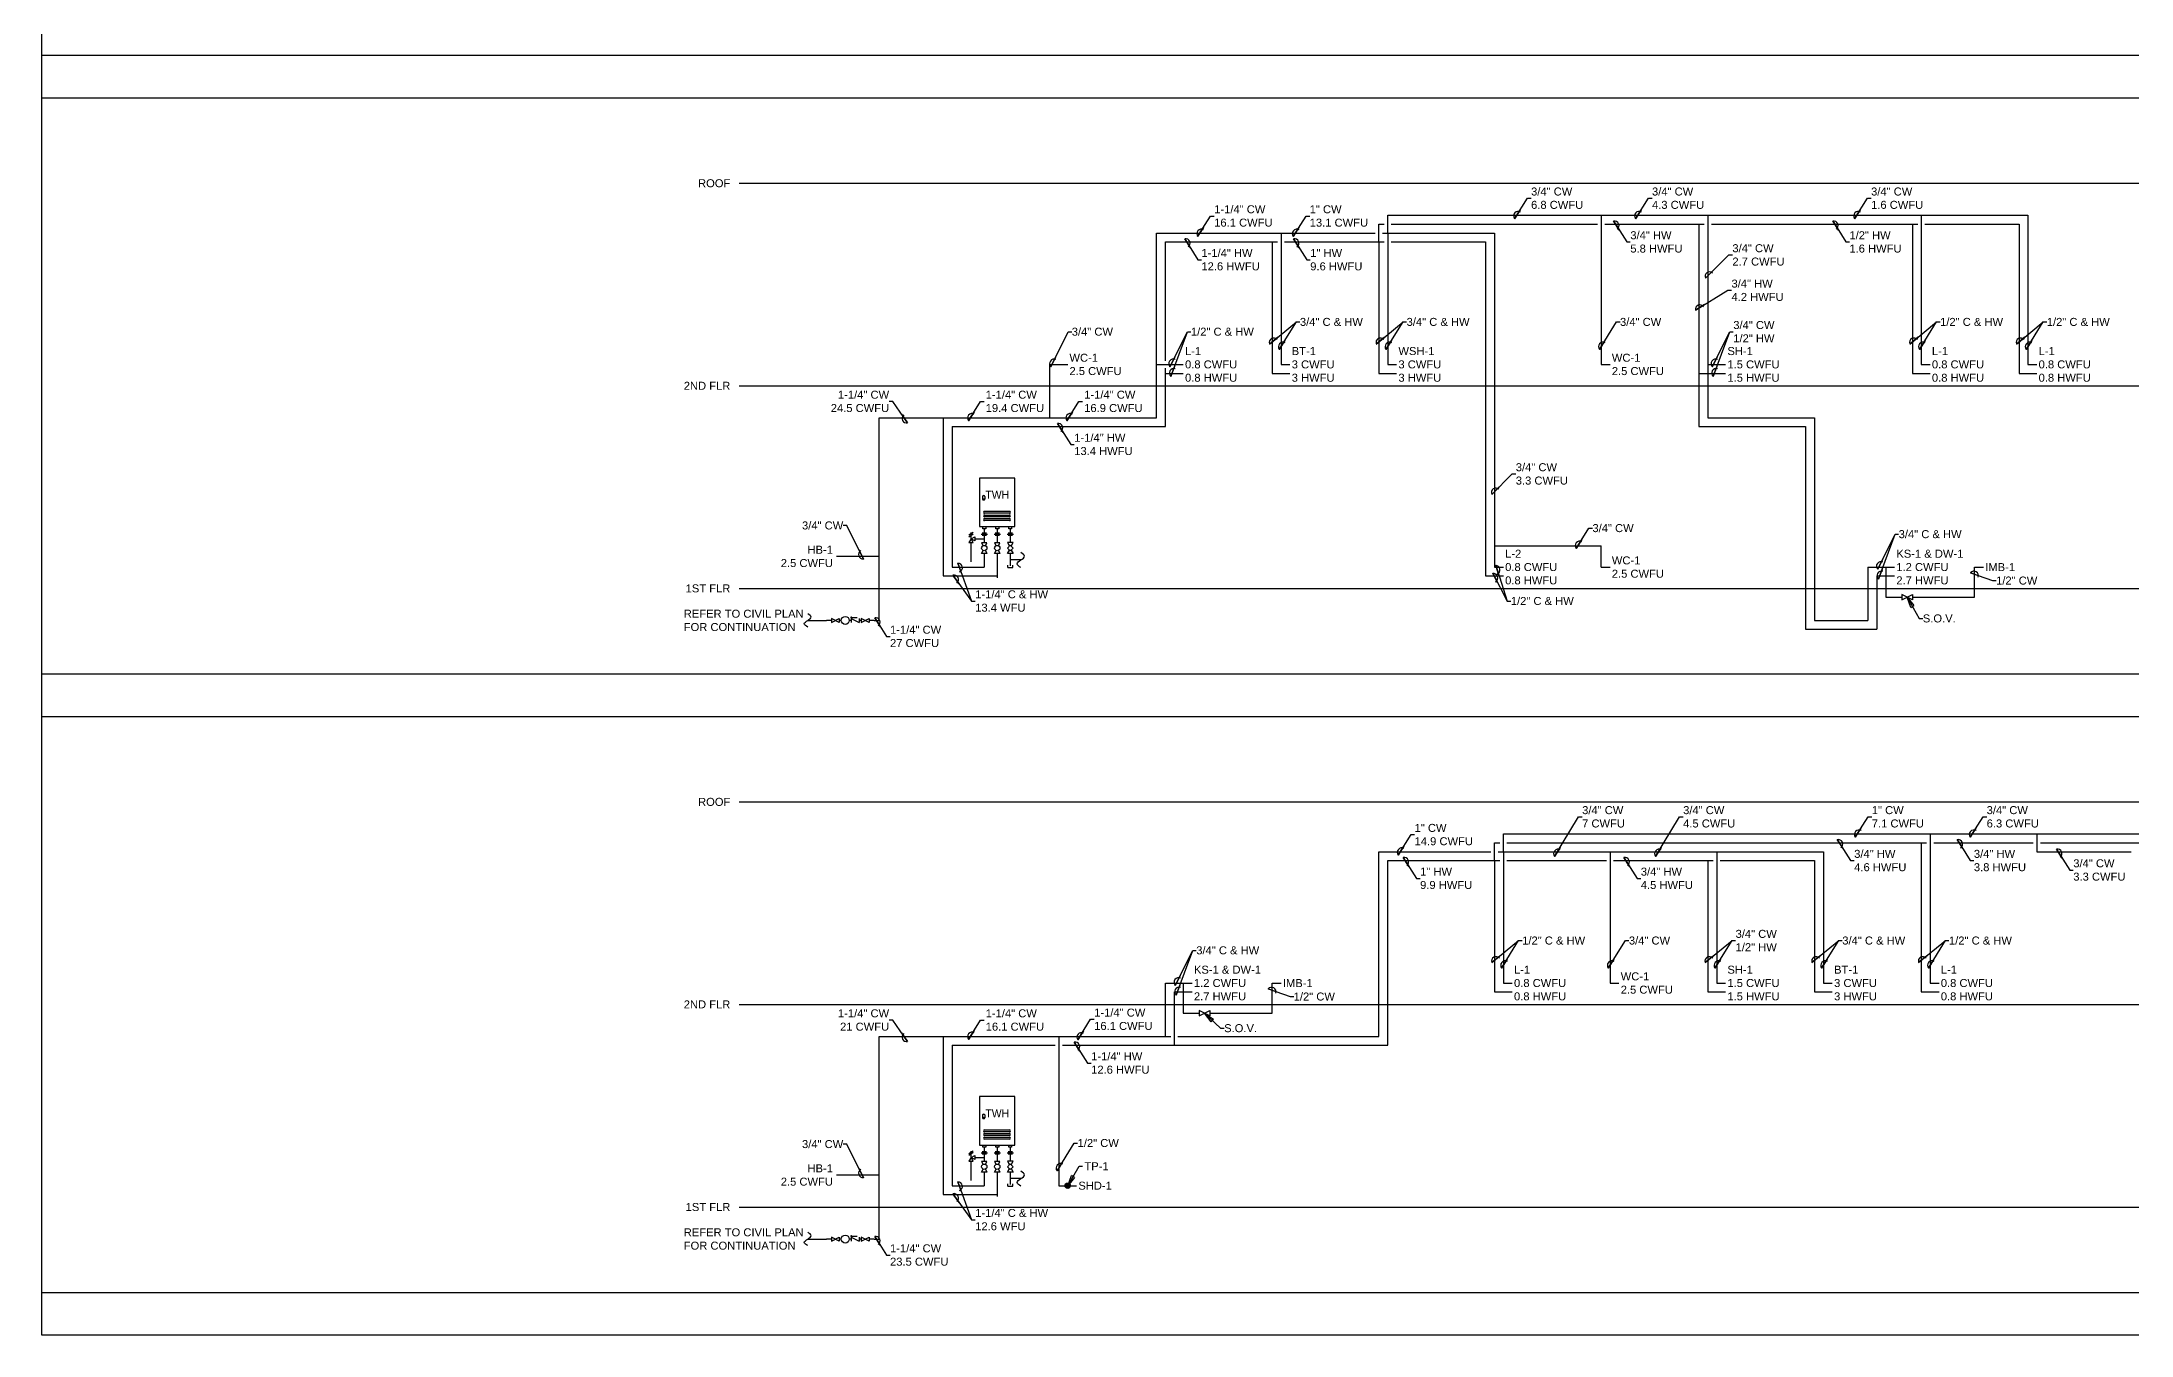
# Model space of a CAD drawing. Extents: x -1750 to 6031, y -1833 to 2182.
# Drawn here: x 2221 to 3396, y 251 to 979 of the extents above; entities that cross this region are included whole.
import ezdxf
from ezdxf.enums import TextEntityAlignment as Align

# ---------------------------------------------------------------- set-up
doc = ezdxf.new("R2010")
doc.units = 0
doc.header["$LTSCALE"] = 24
doc.header["$MEASUREMENT"] = 0
doc.layers.get('0').update_dxf_attribs({"color": 8})
for name, color, linetype in [('DIAGRAM_LEVEL', 1, 'Continuous'), ('GEC_BORDER', 2, 'Continuous'), ('PLUM-CW', 3, 'Cold_Water_Flow'), ('PLUM-DIM', 1, 'Continuous'), ('PLUM-DIM-CW-TEXT', 2, 'Continuous'), ('PLUM-EQUIP', 5, 'Continuous'), ('PLUM-GAS_LP', 151, 'Gas_LP'), ('PLUM-HW', 2, 'Hot_Water_Flow'), ('PLUM-TEXT', 2, 'Continuous'), ('PLUM-TP_RELIEF', 30, 'Temp_and_Press')]:
    doc.layers.add(name, color=color, linetype=linetype)
doc.layers.add('GEC_NO PLOT', color=7, linetype='Continuous', plot=False)
doc.styles.add('A2', font='arial.ttf', dxfattribs={"height": 4.5})
doc.styles.add('ARC-TEXT', font='arial.ttf', dxfattribs={"width": 1.00018, "height": 4.5})
doc.styles.get("Standard").update_dxf_attribs({"font": 'arial.ttf'})
doc.linetypes.add('Cold_Water_Flow', pattern='A,0.875,-0.125,0,-0.125,0.875,-0.125,["CW",Standard,S=0.1,R=0,X=-0.12585,Y=-0.05],-0.1,0.875,[1,GEC_FlowArrow.shx,S=0.0625,R=0,X=0,Y=0],0.5', length=3.6)
doc.linetypes.add('Gas_LP', pattern='A,3.2,-0.25,["G",Standard,S=0.1,R=0,X=-0.12585,Y=-0.05],-0.065', length=3.515)
doc.linetypes.add('Hot_Water_Flow', pattern='A,0.8125,-0.125,0,-0.125,0,-0.125,0.875,-0.125,["HW",Standard,S=0.1,R=0,X=-0.12585,Y=-0.05],-0.1,0.875,[1,GEC_FlowArrow.shx,S=0.0625,R=0,X=0,Y=0],0.5', length=3.6625)
doc.linetypes.add('Temp_and_Press', pattern='A,3,-0.25,["T&P",Standard,S=0.1,R=0,X=-0.125,Y=-0.05],-0.2665', length=3.5165)
doc.dimstyles.new('Standard1', dxfattribs={"dimscale": 24, "dimtxt": 4.5, "dimasz": 0.25, "dimexe": 0.18, "dimexo": 0.0625, "dimgap": 2, "dimtad": 0, "dimtih": 1, "dimtoh": 1, "dimdec": 8, "dimzin": 0, "dimdsep": 46, "dimlunit": 4, "dimtxsty": 'Standard', "dimcen": 0.089844, "dimclre": 256, "dimadec": 0, "dimazin": 0, "dimtfac": 1, "dimtdec": 8, "dimtofl": 0, "dimtmove": 0, "dimatfit": 3, "dimldrblk": 'CLOSEDBLANK', "dimfxl": 1, "dimtolj": 1, "dimtzin": 0, "dimarcsym": 0})
doc.dimstyles.new('Standard2', dxfattribs={"dimscale": 24, "dimtxt": 0.18, "dimasz": 0.25, "dimexe": 0.18, "dimexo": 0.0625, "dimgap": 0.09, "dimtad": 0, "dimtih": 1, "dimtoh": 1, "dimdec": 4, "dimzin": 0, "dimdsep": 46, "dimlunit": 4, "dimtxsty": 'Standard', "dimcen": 0.089844, "dimadec": 0, "dimazin": 0, "dimtfac": 1, "dimtdec": 4, "dimtofl": 0, "dimtmove": 0, "dimatfit": 3, "dimldrblk": 'loop', "dimfxl": 1, "dimfrac": 2, "dimtolj": 1, "dimtzin": 0, "dimarcsym": 0})

# ---------------------------------------------------------------- blocks, each defined once
blk = doc.blocks.new('PLBG_Water Submeter')
for p, q in [((3.75, 0), (0, 0)), ((11.25, 0), (9.75, 0)), ((18.75, 0), (17.25, 0)), ((26.25, 0), (24.75, 0)), ((36, 0), (32.25, 0))]:
    blk.add_line(p, q)
at = {"linetype": 'ByBlock'}
for p, q in [((9.75, -1.5), (3.75, 1.5)), ((3.75, -1.5), (9.75, 1.5)), ((3.75, 1.5), (3.75, -1.5)), ((9.75, 1.5), (9.75, -1.5)), ((18.75, 2.25), (23.25, 2.25)), ((18.75, 1.5), (24.75, -1.5)), ((18.75, 1.5), (18.75, -1.5)), ((24.75, 1.5), (24.75, -1.5)), ((32.25, -1.5), (26.25, 1.5)), ((26.25, -1.5), (32.25, 1.5)), ((26.25, 1.5), (26.25, -1.5)), ((32.25, 1.5), (32.25, -1.5))]:
    blk.add_line(p, q, dxfattribs=at)
at = {"linetype": 'ByBlock', "const_width": 0.75}
blk.add_lwpolyline([(18.375, 2.25, 1), (19.125, 2.25, 1)], format="xyb", close=True, dxfattribs=at)
at = {"color": 5}
blk.add_circle((14.25, 0), 3, dxfattribs=at)
at = {"linetype": 'ByBlock'}
blk.add_solid([(23.25, 2.25), (21.75, 2.625), (21.75, 1.875)], dxfattribs=at)
blk = doc.blocks.new('*U55')
at = {"linetype": 'Continuous'}
blk.add_spline([(3.7, 0), (1.9, -1.9), (0, 0), (-1.9, 1.9), (-3.8, 0)], degree=3, dxfattribs=at)
blk = doc.blocks.new('PLBG_Diagram_TWH')
at = {"layer": 'PLUM-CW', "color": 2}
for p, q in [((11.7, -31.7), (8.1, -31.7)), ((11.1, -31.1), (8.7, -31.1)), ((11.1, -32.3), (8.7, -32.3))]:
    blk.add_line(p, q, dxfattribs=at)
at = {"layer": 'PLUM-CW'}
for p, q in [((9.9, -28.5), (9.9, -31.1)), ((9.9, -32.6), (9.9, -36.4)), ((8.4, -36.4), (9.2, -38.1)), ((11.4, -36.4), (8.4, -36.4)), ((8.4, -42.4), (9.2, -40.8)), ((11.4, -42.4), (8.4, -42.4)), ((9.9, -42.4), (9.9, -56.1)), ((10.6, -38.1), (11.4, -36.4)), ((10.6, -40.8), (11.4, -42.4))]:
    blk.add_line(p, q, dxfattribs=at)
blk.add_circle((9.9, -39.4), 1.5, dxfattribs=at)
at = {"layer": 'PLUM-EQUIP', "color": 8}
for p, q in [((1.6, -10.3), (1.6, -11.9)), ((2.1, -9.9), (2.5, -9.9)), ((2.9, -10.3), (2.9, -11.9)), ((2.1, -12.3), (2.5, -12.3)), ((2.8, -18.7), (16.7, -18.7)), ((16.7, -19.8), (2.8, -19.8)), ((2.8, -20.8), (16.7, -20.8)), ((16.7, -21.9), (2.8, -21.9)), ((2.8, -22.8), (16.7, -22.8)), ((16.7, -23.9), (2.8, -23.9))]:
    blk.add_line(p, q, dxfattribs=at)
at = {"layer": 'PLUM-EQUIP'}
for points in [[(0, -27.2), (19.8, -27.2), (19.8, 0), (0, 0)], [(1.8, -27.2), (3.4, -27.2), (3.4, -28.5), (1.8, -28.5)], [(9.1, -27.2), (10.7, -27.2), (10.7, -28.5), (9.1, -28.5)], [(16.4, -27.2), (18, -27.2), (18, -28.5), (16.4, -28.5)]]:
    blk.add_lwpolyline(points, close=True, dxfattribs=at)
at = {"layer": 'PLUM-EQUIP', "color": 8}
blk.add_circle((2.3, -11.8), 0.182, dxfattribs=at)
for centre, radius, start, end in [((2.1, -10.3), 0.442, 90, 180), ((2.5, -10.3), 0.442, 0, 90), ((2.1, -11.9), 0.442, 180, 270), ((2.8, -19.3), 0.557, 90, 270), ((2.8, -21.3), 0.557, 90, 270), ((2.8, -23.4), 0.557, 90, 270), ((2.5, -11.9), 0.442, 270, 0), ((16.7, -19.3), 0.557, 270, 90), ((16.7, -21.3), 0.557, 270, 90), ((16.7, -23.4), 0.557, 270, 90)]:
    blk.add_arc(centre, radius, start, end, dxfattribs=at)
at = {"layer": 'PLUM-GAS_LP', "color": 2}
for p, q in [((19, -31.7), (15.4, -31.7)), ((18.4, -31.1), (16, -31.1)), ((18.4, -32.3), (16, -32.3))]:
    blk.add_line(p, q, dxfattribs=at)
at = {"layer": 'PLUM-GAS_LP', "ltscale": 6}
for p, q in [((17.2, -28.5), (17.2, -31.1)), ((17.2, -32.6), (17.2, -36.3)), ((17.2, -42.5), (17.2, -49.4)), ((23.2, -46.1), (17.2, -46.1)), ((18.6, -50.3), (18.6, -49.1))]:
    blk.add_line(p, q, dxfattribs=at)
at = {"layer": 'PLUM-GAS_LP', "linetype": 'ByBlock'}
for p, q in [((15.7, -36.3), (16.7, -38.4)), ((18.8, -36.3), (15.7, -36.3)), ((15.7, -42.5), (16.7, -40.5)), ((18.8, -42.5), (15.7, -42.5)), ((17.8, -38.4), (18.8, -36.3)), ((17.8, -40.5), (18.8, -42.5))]:
    blk.add_line(p, q, dxfattribs=at)
at = {"layer": 'PLUM-GAS_LP'}
for p, q in [((17.2, -37.8), (15.7, -39.4)), ((15.7, -39.4), (17.2, -41)), ((18.8, -39.4), (17.2, -37.8)), ((17.2, -41), (18.8, -39.4)), ((15.9, -50.3), (15.9, -49.1)), ((15.9, -50.3), (18.6, -50.3))]:
    blk.add_line(p, q, dxfattribs=at)
at = {"layer": 'PLUM-GAS_LP', "ltscale": 6}
blk.add_spline([(23.2, -50.4), (21.1, -48.3), (23.2, -46.1), (25.3, -44), (23.2, -41.9)], degree=3, dxfattribs=at)
at = {"layer": 'PLUM-HW'}
for p, q in [((4.4, -31.7), (0.8, -31.7)), ((3.8, -31.1), (1.4, -31.1)), ((3.8, -32.3), (1.4, -32.3)), ((2.6, -28.5), (2.6, -31.1)), ((2.6, -32.3), (2.6, -36.4)), ((1.1, -36.4), (1.9, -38.1)), ((4.1, -36.4), (1.1, -36.4)), ((1.1, -42.4), (1.9, -40.8)), ((4.1, -42.4), (1.1, -42.4)), ((2.6, -42.4), (2.6, -50.1)), ((3.3, -38.1), (4.1, -36.4)), ((3.3, -40.8), (4.1, -42.4))]:
    blk.add_line(p, q, dxfattribs=at)
blk.add_circle((2.6, -39.4), 1.5, dxfattribs=at)
at = {"layer": 'PLUM-TP_RELIEF', "color": 2}
for p, q in [((-6, -32), (-3.7, -30.4)), ((-6, -33), (-3.7, -31.3)), ((-4.8, -34.2), (-4.8, -30.7))]:
    blk.add_line(p, q, dxfattribs=at)
at = {"layer": 'PLUM-TP_RELIEF'}
for p, q in [((-2.8, -34.2), (2.6, -34.2)), ((-4.8, -47.1), (-4.8, -36.3))]:
    blk.add_line(p, q, dxfattribs=at)
at = {"layer": 'PLUM-TP_RELIEF', "color": 2}
for points in [[(-3.6, -36.3), (-4.8, -34.2), (-6, -36.3)], [(-2.8, -35.4), (-4.8, -34.2), (-2.8, -33.1)]]:
    blk.add_lwpolyline(points, close=True, dxfattribs=at)
at = {"layer": 'PLUM-TEXT', "style": 'ARC-TEXT', "width": 0.9304}
blk.add_text('TWH', height=4.5, dxfattribs=at).set_placement((9.9, -9.4), align=Align.MIDDLE_CENTER)
blk = doc.blocks.new('loop')
at = {"color": 0}
blk.add_lwpolyline([(-1, 0), (0, 0, -1)], format="xyb", dxfattribs=at)
blk.add_arc((-0.4, 0.15), 0.422, 182.4039, 339.5888, dxfattribs=at)
blk = doc.blocks.new('*U54')
at = {"linetype": 'Continuous'}
blk.add_spline([(3.7, 0), (1.9, -1.9), (0, 0), (-1.9, 1.9), (-3.8, 0)], degree=3, dxfattribs=at)
blk = doc.blocks.new('PLBG_Trap Primer')
at = {"layer": 'PLUM-CW'}
for radius in [1.5, 1.25, 1, 0.75, 0.5, 0.25]:
    blk.add_circle((0, 0), radius, dxfattribs=at)
blk = doc.blocks.new('_ClosedBlank')
at = {"color": 0, "linetype": 'ByBlock', "lineweight": -2}
for p, q in [((-1, 0.17), (0, 0)), ((-1, 0.17), (-1, -0.17)), ((0, 0), (-1, -0.17))]:
    blk.add_line(p, q, dxfattribs=at)
blk = doc.blocks.new('*U51')
at = {"linetype": 'ByBlock'}
for p, q in [((-1.5, -3), (1.5, 3)), ((-1.5, 3), (1.5, -3)), ((1.5, 3), (-1.5, 3)), ((1.5, -3), (-1.5, -3))]:
    blk.add_line(p, q, dxfattribs=at)
blk = doc.blocks.new('*U50')
at = {"linetype": 'ByBlock'}
for p, q in [((-1.5, -3), (1.5, 3)), ((-1.5, 3), (1.5, -3)), ((1.5, 3), (-1.5, 3)), ((1.5, -3), (-1.5, -3))]:
    blk.add_line(p, q, dxfattribs=at)

msp = doc.modelspace()

# ---------------------------------------------------------------- linework, layer by layer
at = {"layer": 'DIAGRAM_LEVEL'}
for points in [[(2613.2, 898.9), (3667.8, 898.9)], [(2613.2, 785), (3667.8, 785)], [(2613.2, 671), (3667.8, 671)], [(2613.2, 550.9), (3667.8, 550.9)], [(2613.2, 437), (3667.8, 437)], [(2613.2, 323), (3667.8, 323)]]:
    msp.add_lwpolyline(points, dxfattribs=at)
at = {"layer": 'GEC_BORDER', "color": 5}
for p, q in [((2221, 971), (4060, 971)), ((2221, 946.9), (4060, 946.9)), ((2221, 623), (4060, 623)), ((2221, 598.9), (4060, 598.9)), ((2221, 275), (4060, 275))]:
    msp.add_line(p, q, dxfattribs=at)
at = {"layer": 'GEC_NO PLOT'}
msp.add_lwpolyline([(2221, 1642.9), (4060, 1642.9), (4060, 250.9), (2221, 250.9)], close=True, dxfattribs=at)
at = {"layer": 'PLUM-CW'}
for points in [[(2847.9, 767), (2847.9, 870.9)], [(2847.9, 870.9), (2970.9, 870.9)], [(2917.9, 870.9), (2917.9, 797)], [(2974.9, 870.9), (3037.9, 870.9)], [(2977.9, 870.9), (2977.9, 880.9)], [(2977.9, 880.9), (3337.9, 880.9)], [(2977.9, 870.9), (2977.9, 797)], [(3037.9, 870.9), (3037.9, 683)], [(3097.9, 880.9), (3097.9, 797)], [(3157.9, 880.9), (3157.9, 767)], [(3277.9, 880.9), (3277.9, 797)], [(3337.9, 880.9), (3337.9, 797)], [(2787.9, 767), (2787.9, 797)], [(2787.9, 797), (2797.9, 797)], [(2847.9, 797), (2862.9, 797)], [(2917.9, 797), (2922.9, 797)], [(2977.9, 797), (2982.9, 797)], [(3097.9, 797), (3102.9, 797)], [(3157.9, 797), (3167.9, 797)], [(3277.9, 797), (3282.9, 797)], [(3337.9, 797), (3342.9, 797)], [(2691.9, 653), (2691.9, 767)], [(2691.9, 767), (2847.9, 767)], [(2727.9, 767), (2727.9, 678)], [(3157.9, 767), (3217.9, 767)], [(3217.9, 767), (3217.9, 653)], [(3037.9, 695), (3097.9, 695)], [(3097.9, 683), (3097.9, 695)], [(2691.9, 689), (2667.9, 689)], [(3037.9, 683), (3042.9, 683)], [(3097.9, 683), (3102.9, 683)], [(3247.9, 683), (3262.9, 683)], [(3247.9, 683), (3247.9, 653)], [(3257.9, 683), (3257.9, 666), (3266.9, 666)], [(3272.9, 666), (3307.9, 666), (3307.9, 683)], [(3307.9, 683), (3312.9, 683)], [(2727.9, 678), (2758.3, 678)], [(2651.7, 653), (2662.2, 653)], [(2689.1, 653), (2691.9, 653)], [(3217.9, 653), (3247.9, 653)], [(3042.9, 522.9), (3042.9, 532.9), (3522.9, 532.9)], [(3282.9, 532.9), (3282.9, 449)], [(3342.9, 532.9), (3342.9, 522.9)], [(2972.9, 419), (2972.9, 522.9)], [(2972.9, 522.9), (3035.9, 522.9)], [(3039.9, 522.9), (3222.9, 522.9)], [(3042.9, 522.9), (3042.9, 449)], [(3102.9, 522.9), (3102.9, 449)], [(3162.9, 522.9), (3162.9, 449)], [(3222.9, 522.9), (3222.9, 449)], [(3342.9, 522.9), (3395.9, 522.9)], [(2852.9, 449), (2867.9, 449)], [(2852.9, 419), (2852.9, 449)], [(2862.9, 449), (2862.9, 432), (2871.9, 432)], [(2877.9, 432), (2912.9, 432), (2912.9, 449)], [(2912.9, 449), (2917.9, 449)], [(3042.9, 449), (3047.9, 449)], [(3102.9, 449), (3107.9, 449)], [(3162.9, 449), (3167.9, 449)], [(3222.9, 449), (3227.9, 449)], [(3282.9, 449), (3287.9, 449)], [(2691.9, 305), (2691.9, 419)], [(2691.9, 419), (2855.9, 419)], [(2727.9, 419), (2727.9, 330)], [(2792.9, 419), (2792.9, 335)], [(2859.9, 419), (2972.9, 419)], [(2691.9, 341), (2667.9, 341)], [(2727.9, 330), (2758.3, 330)], [(2792.9, 335), (2802.9, 335)], [(2651.7, 305), (2662.2, 305)], [(2689.1, 305), (2691.9, 305)]]:
    msp.add_lwpolyline(points, dxfattribs=at)
at = {"layer": 'PLUM-HW'}
for points in [[(2972.9, 865.9), (2972.9, 875.9)], [(2972.9, 875.9), (2975.9, 875.9)], [(2979.9, 875.9), (3095.9, 875.9)], [(3099.9, 875.9), (3155.9, 875.9)], [(3152.9, 875.9), (3152.9, 762)], [(3159.9, 875.9), (3275.9, 875.9)], [(3272.9, 875.9), (3272.9, 792)], [(3279.9, 875.9), (3332.9, 875.9)], [(3332.9, 875.9), (3332.9, 792)], [(2852.9, 865.9), (2915.9, 865.9)], [(2852.9, 799), (2852.9, 865.9)], [(2912.9, 865.9), (2912.9, 792)], [(2919.9, 865.9), (2975.9, 865.9)], [(2972.9, 865.9), (2972.9, 792)], [(2979.9, 865.9), (3032.9, 865.9)], [(3032.9, 865.9), (3032.9, 678)], [(2852.9, 762), (2852.9, 795)], [(2852.9, 792), (2862.9, 792)], [(2912.9, 792), (2922.9, 792)], [(2972.9, 792), (2982.9, 792)], [(3152.9, 792), (3167.9, 792)], [(3272.9, 792), (3282.9, 792)], [(3332.9, 792), (3342.9, 792)], [(2732.9, 762), (2852.9, 762)], [(2732.9, 762), (2732.9, 683)], [(3152.9, 762), (3212.9, 762)], [(3212.9, 762), (3212.9, 648)], [(2732.9, 683), (2750.9, 683)], [(3032.9, 678), (3042.9, 678)], [(3252.9, 678), (3262.9, 678)], [(3252.9, 678), (3252.9, 648)], [(3212.9, 648), (3252.9, 648)], [(2977.9, 414), (2977.9, 517.9)], [(2977.9, 517.9), (3040.9, 517.9)], [(3037.9, 517.9), (3037.9, 527.9), (3040.9, 527.9)], [(3037.9, 517.9), (3037.9, 444)], [(3044.9, 527.9), (3280.9, 527.9)], [(3044.9, 517.9), (3100.9, 517.9)], [(3104.9, 517.9), (3160.9, 517.9)], [(3157.9, 517.9), (3157.9, 444)], [(3164.9, 517.9), (3217.9, 517.9)], [(3217.9, 517.9), (3217.9, 444)], [(3277.9, 527.9), (3277.9, 444)], [(3284.9, 527.9), (3340.9, 527.9)], [(3344.9, 527.9), (3517.9, 527.9)], [(2857.9, 444), (2867.9, 444)], [(2857.9, 414), (2857.9, 444)], [(3037.9, 444), (3047.9, 444)], [(3157.9, 444), (3167.9, 444)], [(3217.9, 444), (3227.9, 444)], [(3277.9, 444), (3287.9, 444)], [(2732.9, 414), (2732.9, 335)], [(2732.9, 414), (2790.9, 414)], [(2794.9, 414), (2977.9, 414)], [(2732.9, 335), (2750.9, 335)]]:
    msp.add_lwpolyline(points, dxfattribs=at)

# ---------------------------------------------------------------- block references
at = {"layer": 'PLUM-CW'}
for name, p in [('PLBG_Diagram_TWH', (2748.4, 733.1)), ('PLBG_Diagram_TWH', (2748.4, 385.1)), ('PLBG_Trap Primer', (2797.9, 335))]:
    msp.add_blockref(name, p, dxfattribs=at)
at = {"layer": 'PLUM-CW', "xscale": -1, "rotation": 270}
for name, p in [('*U50', (3269.9, 666)), ('*U51', (2874.9, 432))]:
    msp.add_blockref(name, p, dxfattribs=at)
at = {"layer": 'PLUM-CW', "rotation": 270}
for name, p in [('*U54', (2651.7, 653)), ('*U55', (2651.7, 305))]:
    msp.add_blockref(name, p, dxfattribs=at)
at = {"layer": 'PLUM-CW', "xscale": 0.7472278021682934, "yscale": 0.7472278021682934, "zscale": 0.7472278021682934}
for p in [(2662.2, 653), (2662.2, 305)]:
    msp.add_blockref('PLBG_Water Submeter', p, dxfattribs=at)

# ---------------------------------------------------------------- texts
at = {"layer": 'DIAGRAM_LEVEL', "color": 2, "char_height": 4.5, "width": 32.385, "attachment_point": 6, "style": 'A2'}
for s, insert in [('ROOF', (2608.2, 898.9)), ('2ND FLR', (2608.2, 785)), ('1ST FLR', (2608.2, 671)), ('ROOF', (2608.2, 550.9)), ('2ND FLR', (2608.2, 437)), ('1ST FLR', (2608.2, 323))]:
    msp.add_mtext(s, dxfattribs=dict(at, insert=insert))
at = {"layer": 'PLUM-DIM-CW-TEXT', "char_height": 4.5, "width": 88.858, "style": 'A2'}
for s, insert, attachment_point in [('3/4" CW\\P6.8 CWFU', (3058.5, 890.5), 4), ('3/4" CW\\P4.3 CWFU', (3126.5, 890.5), 4), ('3/4" CW\\P1.6 CWFU', (3249.7, 890.5), 4), ('1-1/4" CW\\P16.1 CWFU', (2880.3, 880.5), 4), ('1" CW\\P13.1 CWFU', (2934, 880.5), 4), ('3/4" HW\\P5.8 HWFU', (3114.3, 865.9), 4), ('1/2" HW\\P1.6 HWFU', (3237.5, 865.9), 4), ('1-1/4" HW\\P12.6 HWFU', (2873.1, 855.9), 4), ('1" HW\\P9.6 HWFU', (2934.3, 855.9), 4), ('3/4" CW\\P2.7 CWFU', (3171.7, 858.6), 4), ('3/4" HW\\P4.2 HWFU', (3171.2, 838.7), 4), ('3/4" C & HW', (2928.5, 820.9), 4), ('3/4" C & HW', (2988.5, 820.9), 4), ('3/4" CW', (3108.5, 820.9), 4), ('1/2" C & HW', (3288.5, 820.9), 4), ('1/2" C & HW', (3348.5, 820.9), 4), ('3/4" CW', (2800.2, 815.4), 4), ('1/2" C & HW', (2867.2, 815.4), 4), ('3/4" CW \\P1/2" HW', (3172.2, 815.4), 4), ('WC-1\\P2.5 CWFU', (2798.9, 797), 4), ('L-1\\P0.8 CWFU\\P0.8 HWFU', (2863.9, 797), 4), ('BT-1\\P3 CWFU\\P3 HWFU', (2923.9, 797), 4), ('WSH-1\\P3 CWFU\\P3 HWFU', (2983.9, 797), 4), ('WC-1\\P2.5 CWFU', (3103.9, 797), 4), ('SH-1\\P1.5 CWFU\\P1.5 HWFU', (3168.9, 797), 4), ('L-1\\P0.8 CWFU\\P0.8 HWFU', (3283.9, 797), 4), ('L-1\\P0.8 CWFU\\P0.8 HWFU', (3343.9, 797), 4), ('1-1/4" CW\\P24.5 CWFU', (2697.5, 776.2), 6), ('1-1/4" CW\\P19.4 CWFU', (2751.8, 776.2), 4), ('1-1/4" CW\\P16.9 CWFU', (2807.2, 776.2), 4), ('1-1/4" HW\\P13.4 HWFU', (2801.6, 752), 4), ('3/4" CW\\P3.3 CWFU', (3049.9, 735.4), 4), ('3/4" CW', (2671.7, 706.4), 6), ('3/4" CW', (3093, 704.9), 4), ('HB-1\\P2.5 CWFU', (2665.9, 689), 6), ('3/4" C & HW', (3265.2, 701.5), 4), ('L-2\\P0.8 CWFU\\P0.8 HWFU', (3043.9, 683), 4), ('WC-1\\P2.5 CWFU', (3103.9, 683), 4), ('KS-1 & DW-1\\P1.2 CWFU\\P2.7 HWFU', (3263.9, 683), 4), ('IMB-1', (3313.9, 683), 4), ('1-1/4" C & HW\\P13.4 WFU', (2745.9, 663.9), 4), ('1/2" CW', (3320, 675.4), 4), ('REFER TO CIVIL PLAN \\PFOR CONTINUATION', (2582, 653), 4), ('1/2" C & HW', (3047.1, 663.9), 4), ('1-1/4" CW\\P27 CWFU', (2698, 644), 4), ('S.O.V.', (3278.8, 654.1), 4), ('3/4" CW\\P7 CWFU', (3087.2, 542.5), 4), ('3/4" CW\\P4.5 CWFU', (3144, 542.5), 4), ('1" CW\\P7.1 CWFU', (3250.1, 542.5), 4), ('3/4" CW\\P6.3 CWFU', (3314.7, 542.5), 4), ('1" CW\\P14.9 CWFU', (2993, 532.5), 4), ('3/4" HW\\P4.6 HWFU', (3240.2, 517.9), 4), ('3/4" HW\\P3.8 HWFU', (3307.5, 517.9), 4), ('3/4" CW\\P3.3 CWFU', (3363.4, 512.6), 4), ('1" HW\\P9.9 HWFU', (2996.1, 507.9), 4), ('3/4" HW\\P4.5 HWFU', (3120.2, 507.9), 4), ('1/2" C & HW', (3053.5, 472.9), 4), ('3/4" CW', (3113.5, 472.9), 4), ('3/4" CW \\P1/2" HW', (3173.5, 472.9), 4), ('3/4" C & HW', (3233.5, 472.9), 4), ('1/2" C & HW', (3293.5, 472.9), 4), ('KS-1 & DW-1\\P1.2 CWFU\\P2.7 HWFU', (2868.9, 449), 4), ('3/4" C & HW', (2870.2, 467.4), 4), ('L-1\\P0.8 CWFU\\P0.8 HWFU', (3048.9, 449), 4), ('SH-1\\P1.5 CWFU\\P1.5 HWFU', (3168.9, 449), 4), ('BT-1\\P3 CWFU\\P3 HWFU', (3228.9, 449), 4), ('L-1\\P0.8 CWFU\\P0.8 HWFU', (3288.9, 449), 4), ('IMB-1', (2918.9, 449), 4), ('WC-1\\P2.5 CWFU', (3108.9, 449), 4), ('1-1/4" CW\\P16.1 CWFU', (2812.8, 428.6), 4), ('1/2" CW', (2925, 441.4), 4), ('1-1/4" CW\\P21 CWFU', (2697.5, 428.2), 6), ('1-1/4" CW\\P16.1 CWFU', (2751.8, 428.2), 4), ('S.O.V.', (2885.9, 423.6), 4), ('1-1/4" HW\\P12.6 HWFU', (2811.1, 404), 4), ('3/4" CW', (2671.7, 358.4), 6), ('1/2" CW', (2803.5, 359), 4), ('HB-1\\P2.5 CWFU', (2665.9, 341), 6), ('TP-1', (2807.3, 346), 4), ('SHD-1', (2803.9, 335), 4), ('1-1/4" C & HW\\P12.6 WFU', (2745.9, 315.9), 4), ('REFER TO CIVIL PLAN \\PFOR CONTINUATION', (2582, 305), 4), ('1-1/4" CW\\P23.5 CWFU', (2698, 296), 4)]:
    msp.add_mtext(s, dxfattribs=dict(at, insert=insert, attachment_point=attachment_point))

# ---------------------------------------------------------------- leaders
at = {"layer": 'PLUM-DIM'}
for points, dimstyle in [([(3049.2, 879), (3056.5, 890.5), (3058.5, 890.5)], 'Standard2'), ([(3117.2, 879), (3124.5, 890.5), (3126.5, 890.5)], 'Standard2'), ([(3240.4, 879), (3247.7, 890.5), (3249.7, 890.5)], 'Standard2'), ([(2871, 869), (2878.3, 880.5), (2880.3, 880.5)], 'Standard2'), ([(2924.7, 869), (2932, 880.5), (2934, 880.5)], 'Standard2'), ([(3104.9, 877.7), (3112.3, 865.9), (3114.3, 865.9)], 'Standard2'), ([(3228.1, 877.7), (3235.5, 865.9), (3237.5, 865.9)], 'Standard2'), ([(2863.7, 867.7), (2871.1, 855.9), (2873.1, 855.9)], 'Standard2'), ([(2924.9, 867.7), (2932.3, 855.9), (2934.3, 855.9)], 'Standard2'), ([(3156.5, 845.5), (3169.7, 858.6), (3171.7, 858.6)], 'Standard2'), ([(3150.9, 827.5), (3169.2, 838.7), (3171.2, 838.7)], 'Standard2'), ([(2788.4, 795.7), (2798.2, 815.4), (2800.2, 815.4)], 'Standard2'), ([(2855.4, 795.7), (2865.2, 815.4), (2867.2, 815.4)], 'Standard2'), ([(2855.9, 790.2), (2865.2, 815.4), (2867.2, 815.4)], 'Standard2'), ([(2911.4, 808.5), (2926.5, 820.9), (2928.5, 820.9)], 'Standard2'), ([(2916.9, 805.4), (2926.5, 820.9), (2928.5, 820.9)], 'Standard2'), ([(2971.4, 808.5), (2986.5, 820.9), (2988.5, 820.9)], 'Standard2'), ([(2976.9, 805.4), (2986.5, 820.9), (2988.5, 820.9)], 'Standard2'), ([(3096.9, 805.4), (3106.5, 820.9), (3108.5, 820.9)], 'Standard2'), ([(3160.4, 795.7), (3170.2, 815.4), (3172.2, 815.4)], 'Standard2'), ([(3160.9, 790.2), (3170.2, 815.4), (3172.2, 815.4)], 'Standard2'), ([(3271.4, 808.5), (3286.5, 820.9), (3288.5, 820.9)], 'Standard2'), ([(3276.9, 805.4), (3286.5, 820.9), (3288.5, 820.9)], 'Standard2'), ([(3331.4, 808.5), (3346.5, 820.9), (3348.5, 820.9)], 'Standard2'), ([(3336.9, 805.4), (3346.5, 820.9), (3348.5, 820.9)], 'Standard2'), ([(2707.9, 764.1), (2699.5, 776.2), (2697.5, 776.2)], 'Standard2'), ([(2742.1, 765.3), (2748.9, 776.2), (2750.9, 776.2)], 'Standard2'), ([(2797.4, 765.3), (2804.2, 776.2), (2806.2, 776.2)], 'Standard2'), ([(2792.1, 763.8), (2799.6, 752), (2801.6, 752)], 'Standard2'), ([(3036.4, 723.9), (3047.9, 735.4), (3049.9, 735.4)], 'Standard2'), ([(2683.1, 687.5), (2673.7, 706.4), (2671.7, 706.4)], 'Standard2'), ([(3083.8, 693.5), (3091, 704.9), (3093, 704.9)], 'Standard2'), ([(3253.4, 681.8), (3263.2, 701.5), (3265.2, 701.5)], 'Standard2'), ([(3253.9, 676.3), (3263.2, 701.5), (3265.2, 701.5)], 'Standard2'), ([(2736.2, 685.2), (2743.9, 663.9), (2745.9, 663.9)], 'Standard2'), ([(3038.6, 684), (3045.1, 663.9), (3047.1, 663.9)], 'Standard2'), ([(2733.4, 678.5), (2743.9, 663.9), (2745.9, 663.9)], 'Standard2'), ([(3036.9, 679.5), (3045.1, 663.9), (3047.1, 663.9)], 'Standard2'), ([(3305.6, 679.8), (3318, 675.4), (3320, 675.4)], 'Standard2'), ([(3269.9, 666), (3276.8, 654.1), (3278.8, 654.1)], 'Standard1'), ([(2689.4, 654.5), (2696, 644), (2698, 644)], 'Standard2'), ([(3071.7, 520.2), (3085.2, 542.5), (3087.2, 542.5)], 'Standard2'), ([(3128.5, 520.2), (3142, 542.5), (3144, 542.5)], 'Standard2'), ([(3240.8, 531), (3248.1, 542.5), (3250.1, 542.5)], 'Standard2'), ([(3305.4, 531), (3312.7, 542.5), (3314.7, 542.5)], 'Standard2'), ([(2983.7, 521), (2991, 532.5), (2993, 532.5)], 'Standard2'), ([(3230.7, 529.7), (3238.2, 517.9), (3240.2, 517.9)], 'Standard2'), ([(3298.1, 529.7), (3305.5, 517.9), (3307.5, 517.9)], 'Standard2'), ([(2986.6, 519.7), (2994.1, 507.9), (2996.1, 507.9)], 'Standard2'), ([(3110.7, 519.7), (3118.2, 507.9), (3120.2, 507.9)], 'Standard2'), ([(3354, 524.4), (3361.4, 512.6), (3363.4, 512.6)], 'Standard2'), ([(3036.4, 460.5), (3051.5, 472.9), (3053.5, 472.9)], 'Standard2'), ([(3041.9, 457.4), (3051.5, 472.9), (3053.5, 472.9)], 'Standard2'), ([(3101.9, 457.4), (3111.5, 472.9), (3113.5, 472.9)], 'Standard2'), ([(3156.4, 460.5), (3171.5, 472.9), (3173.5, 472.9)], 'Standard2'), ([(3161.9, 457.4), (3171.5, 472.9), (3173.5, 472.9)], 'Standard2'), ([(3216.4, 460.5), (3231.5, 472.9), (3233.5, 472.9)], 'Standard2'), ([(3221.9, 457.4), (3231.5, 472.9), (3233.5, 472.9)], 'Standard2'), ([(3276.4, 460.5), (3291.5, 472.9), (3293.5, 472.9)], 'Standard2'), ([(3281.9, 457.4), (3291.5, 472.9), (3293.5, 472.9)], 'Standard2'), ([(2858.4, 447.7), (2868.2, 467.4), (2870.2, 467.4)], 'Standard2'), ([(2858.9, 442.2), (2868.2, 467.4), (2870.2, 467.4)], 'Standard2'), ([(2910.6, 445.7), (2923, 441.4), (2925, 441.4)], 'Standard2'), ([(2707.9, 416.1), (2699.5, 428.2), (2697.5, 428.2)], 'Standard2'), ([(2742.1, 417.3), (2748.9, 428.2), (2750.9, 428.2)], 'Standard2'), ([(2803.6, 417), (2810.8, 428.6), (2812.8, 428.6)], 'Standard2'), ([(2874.9, 432), (2883.9, 423.6), (2885.9, 423.6)], 'Standard1'), ([(2801.6, 415.8), (2809.1, 404), (2811.1, 404)], 'Standard2'), ([(2683.1, 339.5), (2673.7, 358.4), (2671.7, 358.4)], 'Standard2'), ([(2791.9, 343.4), (2801.5, 359), (2803.5, 359)], 'Standard2'), ([(2797.9, 335), (2804.3, 346), (2806.3, 346)], 'Standard1'), ([(2733.4, 330.5), (2743.9, 315.9), (2745.9, 315.9)], 'Standard2'), ([(2736.2, 337.2), (2743.9, 315.9), (2745.9, 315.9)], 'Standard2'), ([(2689.4, 306.5), (2696, 296), (2698, 296)], 'Standard2')]:
    msp.add_leader(points, dimstyle=dimstyle, override={"dimscale": 24}, dxfattribs=at)

doc.saveas('drawing.dxf')
